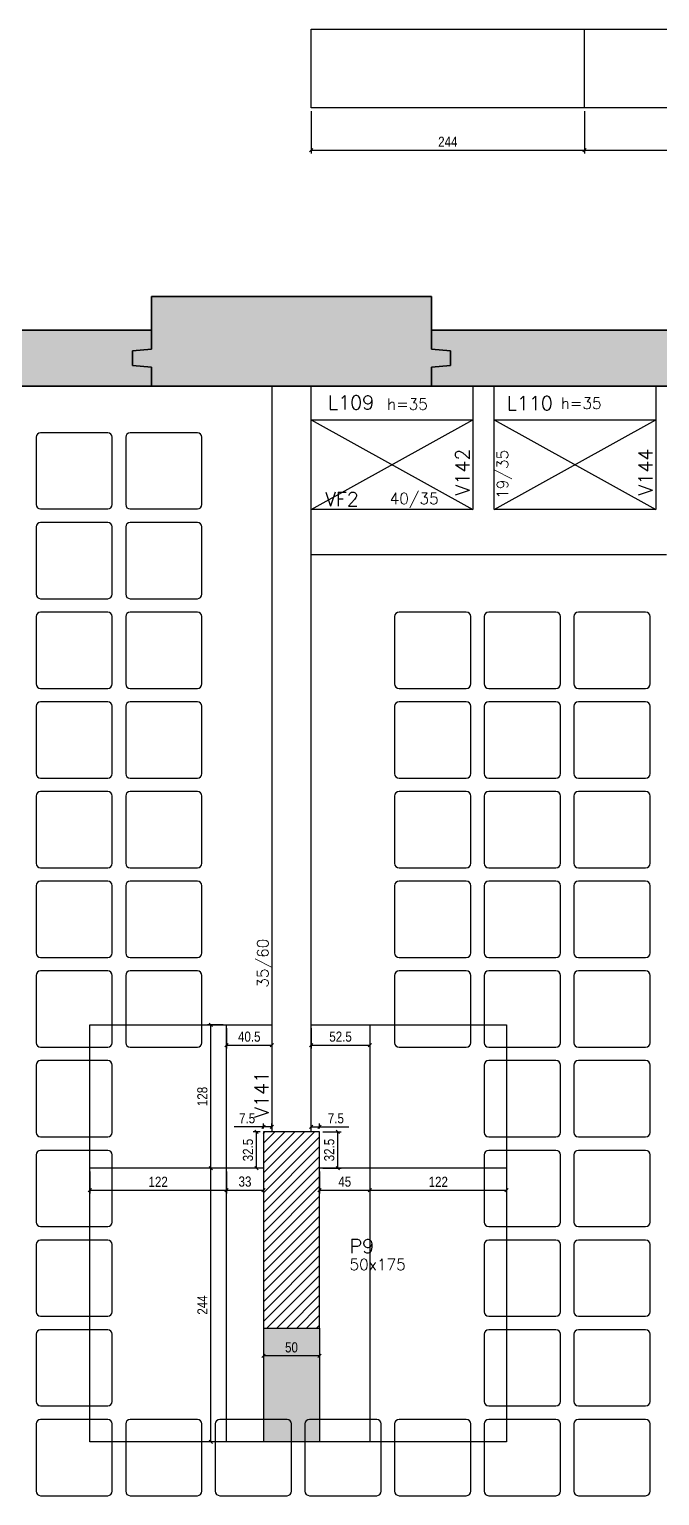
# Model space of a CAD drawing. Header units: millimetres. Extents: x -9777 to 15193, y 190 to 5169.
# Drawn here: x 5212 to 5774, y 1984 to 3292 of the extents above; entities that cross this region are included whole.
import ezdxf

# ---------------------------------------------------------------- set-up
doc = ezdxf.new("R2010")
doc.units = ezdxf.units.MM
for name, color, linetype in [('251', 5, 'Continuous'), ('COTA', 241, 'Continuous'), ('F-CUBETA', 1, 'Continuous'), ('F-LAJES', 3, 'Continuous'), ('F-LAJES-DIM', 2, 'Continuous'), ('F-LAJES-NOME', 4, 'Continuous'), ('F-PILARES-DIM', 172, 'Continuous'), ('F-PILARES-HACH', 174, 'Continuous'), ('F-PILARES-NOME', 170, 'Continuous'), ('F-PILARES-S', 170, 'Continuous'), ('F-SOLIDO-EST', 252, 'Continuous'), ('F-VIGAS', 3, 'Continuous'), ('F-VIGAS-DIM', 2, 'Continuous'), ('F-VIGAS-NOME', 4, 'Continuous'), ('F-VÃO', 1, 'Continuous'), ('Painéis', 200, 'Continuous')]:
    doc.layers.add(name, color=color, linetype=linetype)
doc.layers.add('Hachura', color=251, linetype='Continuous', lineweight=9)
doc.styles.add('COTA TECNICA-50', font='techl___.ttf', dxfattribs={"height": 9})
doc.styles.add('MCP', font='romans.shx')
doc.dimstyles.new('COTA PAINEL-50', dxfattribs={"dimtxt": 9, "dimasz": 3, "dimexe": 3, "dimexo": 3, "dimgap": 3, "dimtad": 1, "dimdec": 1, "dimzin": 12, "dimdsep": 46, "dimtxsty": 'COTA TECNICA-50', "dimblk1": 'OBLIQUE', "dimblk2": 'OBLIQUE', "dimsah": 1, "dimcen": 0.9, "dimclrd": 4, "dimclre": 4, "dimclrt": 240, "dimadec": 1, "dimazin": 3, "dimtfac": 1, "dimtdec": 1, "dimtmove": 0, "dimatfit": 3, "dimfxl": 1, "dimtolj": 1, "dimtzin": 12, "dimarcsym": 0})

# ---------------------------------------------------------------- blocks, each defined once
blk = doc.blocks.new('_VAONER063650636500869008690')
at = {"layer": '251', "color": 1}
for p, q in [((-34, 30), (-34, -30)), ((30, 34), (-30, 34)), ((34, -30), (34, 30)), ((-30, -34), (30, -34))]:
    blk.add_line(p, q, dxfattribs=at)
for centre, start, end in [((-30, 30), 90, 180), ((30, 30), 0, 90), ((-30, -30), 180, 270), ((30, -30), 270, 0)]:
    blk.add_arc(centre, 4, start, end, dxfattribs=at)
blk = doc.blocks.new('_Oblique')
at = {"color": 0, "linetype": 'ByBlock', "lineweight": -2}
blk.add_line((-0.5, -0.5), (0.5, 0.5), dxfattribs=at)
blk = doc.blocks.new('*D1237')
at = {"layer": 'COTA', "color": 4, "lineweight": -2, "transparency": 16777216}
for p, q in [((5265.6, 2273), (5265.6, 2253.4)), ((5387.6, 2273), (5387.6, 2253.4)), ((5265.6, 2256.4), (5387.6, 2256.4))]:
    blk.add_line(p, q, dxfattribs=at)
at = {"layer": 'Defpoints', "color": 0, "transparency": 16777216}
for p in [(5265.6, 2276), (5387.6, 2276), (5387.6, 2256.4)]:
    blk.add_point(p, dxfattribs=at)
at = {"layer": 'COTA', "color": 4, "lineweight": -2, "transparency": 16777216, "xscale": 3, "yscale": 3, "zscale": 3, "rotation": 180}
blk.add_blockref('_Oblique', (5265.6, 2256.4), dxfattribs=at)
at = {"layer": 'COTA', "color": 4, "lineweight": -2, "transparency": 16777216, "xscale": 3, "yscale": 3, "zscale": 3}
blk.add_blockref('_Oblique', (5387.6, 2256.4), dxfattribs=at)
at = {"layer": 'COTA', "color": 240, "transparency": 16777216, "insert": (5326.6, 2263.9), "char_height": 9, "attachment_point": 5, "style": 'COTA TECNICA-50'}
blk.add_mtext('\\A1;122', dxfattribs=at)
blk = doc.blocks.new('*D1238')
at = {"layer": 'COTA', "color": 4, "lineweight": -2, "transparency": 16777216}
for p, q in [((5387.6, 2273), (5387.6, 2253.4)), ((5420.6, 2273), (5420.6, 2253.4)), ((5387.6, 2256.4), (5420.6, 2256.4))]:
    blk.add_line(p, q, dxfattribs=at)
at = {"layer": 'Defpoints', "color": 0, "transparency": 16777216}
for p in [(5387.6, 2276), (5420.6, 2276), (5420.6, 2256.4)]:
    blk.add_point(p, dxfattribs=at)
at = {"layer": 'COTA', "color": 4, "lineweight": -2, "transparency": 16777216, "xscale": 3, "yscale": 3, "zscale": 3, "rotation": 180}
blk.add_blockref('_Oblique', (5387.6, 2256.4), dxfattribs=at)
at = {"layer": 'COTA', "color": 4, "lineweight": -2, "transparency": 16777216, "xscale": 3, "yscale": 3, "zscale": 3}
blk.add_blockref('_Oblique', (5420.6, 2256.4), dxfattribs=at)
at = {"layer": 'COTA', "color": 240, "transparency": 16777216, "insert": (5404.1, 2264.1), "char_height": 9, "attachment_point": 5, "style": 'COTA TECNICA-50'}
blk.add_mtext('\\A1;33', dxfattribs=at)
blk = doc.blocks.new('*D1239')
at = {"layer": 'COTA', "color": 4, "lineweight": -2, "transparency": 16777216}
for p, q in [((5387.6, 2401), (5387.6, 2382.7)), ((5428.1, 2401), (5428.1, 2382.7)), ((5387.6, 2385.7), (5428.1, 2385.7))]:
    blk.add_line(p, q, dxfattribs=at)
at = {"layer": 'Defpoints', "color": 0, "transparency": 16777216}
for p in [(5387.6, 2404), (5428.1, 2404), (5428.1, 2385.7)]:
    blk.add_point(p, dxfattribs=at)
at = {"layer": 'COTA', "color": 4, "lineweight": -2, "transparency": 16777216, "xscale": 3, "yscale": 3, "zscale": 3, "rotation": 180}
blk.add_blockref('_Oblique', (5387.6, 2385.7), dxfattribs=at)
at = {"layer": 'COTA', "color": 4, "lineweight": -2, "transparency": 16777216, "xscale": 3, "yscale": 3, "zscale": 3}
blk.add_blockref('_Oblique', (5428.1, 2385.7), dxfattribs=at)
at = {"layer": 'COTA', "color": 240, "transparency": 16777216, "insert": (5407.9, 2393.3), "char_height": 9, "attachment_point": 5, "style": 'COTA TECNICA-50'}
blk.add_mtext('\\A1;40.5', dxfattribs=at)
blk = doc.blocks.new('*D1240')
at = {"layer": 'COTA', "color": 4, "lineweight": -2, "transparency": 16777216}
for p, q in [((5463.1, 2401), (5463.1, 2382.7)), ((5515.6, 2401), (5515.6, 2382.7)), ((5463.1, 2385.7), (5515.6, 2385.7))]:
    blk.add_line(p, q, dxfattribs=at)
at = {"layer": 'Defpoints', "color": 0, "transparency": 16777216}
for p in [(5463.1, 2404), (5515.6, 2404), (5515.6, 2385.7)]:
    blk.add_point(p, dxfattribs=at)
at = {"layer": 'COTA', "color": 4, "lineweight": -2, "transparency": 16777216, "xscale": 3, "yscale": 3, "zscale": 3, "rotation": 180}
blk.add_blockref('_Oblique', (5463.1, 2385.7), dxfattribs=at)
at = {"layer": 'COTA', "color": 4, "lineweight": -2, "transparency": 16777216, "xscale": 3, "yscale": 3, "zscale": 3}
blk.add_blockref('_Oblique', (5515.6, 2385.7), dxfattribs=at)
at = {"layer": 'COTA', "color": 240, "transparency": 16777216, "insert": (5489.4, 2393.3), "char_height": 9, "attachment_point": 5, "style": 'COTA TECNICA-50'}
blk.add_mtext('\\A1;52.5', dxfattribs=at)
blk = doc.blocks.new('*D1241')
at = {"layer": 'COTA', "color": 4, "lineweight": -2, "transparency": 16777216}
for p, q in [((5470.6, 2273), (5470.6, 2253.4)), ((5515.6, 2273), (5515.6, 2253.4)), ((5470.6, 2256.4), (5515.6, 2256.4))]:
    blk.add_line(p, q, dxfattribs=at)
at = {"layer": 'Defpoints', "color": 0, "transparency": 16777216}
for p in [(5470.6, 2276), (5515.6, 2276), (5515.6, 2256.4)]:
    blk.add_point(p, dxfattribs=at)
at = {"layer": 'COTA', "color": 4, "lineweight": -2, "transparency": 16777216, "xscale": 3, "yscale": 3, "zscale": 3, "rotation": 180}
blk.add_blockref('_Oblique', (5470.6, 2256.4), dxfattribs=at)
at = {"layer": 'COTA', "color": 4, "lineweight": -2, "transparency": 16777216, "xscale": 3, "yscale": 3, "zscale": 3}
blk.add_blockref('_Oblique', (5515.6, 2256.4), dxfattribs=at)
at = {"layer": 'COTA', "color": 240, "transparency": 16777216, "insert": (5493.1, 2264), "char_height": 9, "attachment_point": 5, "style": 'COTA TECNICA-50'}
blk.add_mtext('\\A1;45', dxfattribs=at)
blk = doc.blocks.new('*D1242')
at = {"layer": 'COTA', "color": 4, "lineweight": -2, "transparency": 16777216}
for p, q in [((5515.6, 2273), (5515.6, 2253.4)), ((5637.6, 2273), (5637.6, 2253.4)), ((5515.6, 2256.4), (5637.6, 2256.4))]:
    blk.add_line(p, q, dxfattribs=at)
at = {"layer": 'Defpoints', "color": 0, "transparency": 16777216}
for p in [(5515.6, 2276), (5637.6, 2276), (5637.6, 2256.4)]:
    blk.add_point(p, dxfattribs=at)
at = {"layer": 'COTA', "color": 4, "lineweight": -2, "transparency": 16777216, "xscale": 3, "yscale": 3, "zscale": 3, "rotation": 180}
blk.add_blockref('_Oblique', (5515.6, 2256.4), dxfattribs=at)
at = {"layer": 'COTA', "color": 4, "lineweight": -2, "transparency": 16777216, "xscale": 3, "yscale": 3, "zscale": 3}
blk.add_blockref('_Oblique', (5637.6, 2256.4), dxfattribs=at)
at = {"layer": 'COTA', "color": 240, "transparency": 16777216, "insert": (5576.6, 2263.9), "char_height": 9, "attachment_point": 5, "style": 'COTA TECNICA-50'}
blk.add_mtext('\\A1;122', dxfattribs=at)
blk = doc.blocks.new('*D1243')
at = {"layer": 'COTA', "color": 4, "lineweight": -2, "transparency": 16777216}
for p, q in [((5384.6, 2276), (5370.7, 2276)), ((5373.7, 2032), (5373.7, 2276)), ((5384.6, 2032), (5370.7, 2032))]:
    blk.add_line(p, q, dxfattribs=at)
at = {"layer": 'Defpoints', "color": 0, "transparency": 16777216}
for p in [(5373.7, 2276), (5387.6, 2276), (5387.6, 2032)]:
    blk.add_point(p, dxfattribs=at)
at = {"layer": 'COTA', "color": 4, "lineweight": -2, "transparency": 16777216, "xscale": 3, "yscale": 3, "zscale": 3}
for p, rotation in [((5373.7, 2276), 90), ((5373.7, 2032), 270)]:
    blk.add_blockref('_Oblique', p, dxfattribs=dict(at, rotation=rotation))
at = {"layer": 'COTA', "color": 240, "transparency": 16777216, "insert": (5366.1, 2154), "char_height": 9, "attachment_point": 5, "rotation": 90, "style": 'COTA TECNICA-50'}
blk.add_mtext('\\A1;244', dxfattribs=at)
blk = doc.blocks.new('*D1244')
at = {"layer": 'COTA', "color": 4, "lineweight": -2, "transparency": 16777216}
for p, q in [((5384.6, 2404), (5370.7, 2404)), ((5373.7, 2276), (5373.7, 2404)), ((5384.6, 2276), (5370.7, 2276))]:
    blk.add_line(p, q, dxfattribs=at)
at = {"layer": 'Defpoints', "color": 0, "transparency": 16777216}
for p in [(5373.7, 2404), (5387.6, 2404), (5387.6, 2276)]:
    blk.add_point(p, dxfattribs=at)
at = {"layer": 'COTA', "color": 4, "lineweight": -2, "transparency": 16777216, "xscale": 3, "yscale": 3, "zscale": 3}
for p, rotation in [((5373.7, 2404), 90), ((5373.7, 2276), 270)]:
    blk.add_blockref('_Oblique', p, dxfattribs=dict(at, rotation=rotation))
at = {"layer": 'COTA', "color": 240, "transparency": 16777216, "insert": (5366.1, 2340), "char_height": 9, "attachment_point": 5, "rotation": 90, "style": 'COTA TECNICA-50'}
blk.add_mtext('\\A1;128', dxfattribs=at)
blk = doc.blocks.new('*D1245')
at = {"layer": 'COTA', "color": 4, "lineweight": -2, "transparency": 16777216}
for p, q in [((5420.6, 2130.5), (5420.6, 2105.6)), ((5470.6, 2130.5), (5470.6, 2105.6)), ((5470.6, 2108.6), (5420.6, 2108.6))]:
    blk.add_line(p, q, dxfattribs=at)
at = {"layer": 'Defpoints', "color": 0, "transparency": 16777216}
for p in [(5420.6, 2133.5), (5470.6, 2133.5), (5420.6, 2108.6)]:
    blk.add_point(p, dxfattribs=at)
at = {"layer": 'COTA', "color": 4, "lineweight": -2, "transparency": 16777216, "xscale": 3, "yscale": 3, "zscale": 3, "rotation": 180}
blk.add_blockref('_Oblique', (5420.6, 2108.6), dxfattribs=at)
at = {"layer": 'COTA', "color": 4, "lineweight": -2, "transparency": 16777216, "xscale": 3, "yscale": 3, "zscale": 3}
blk.add_blockref('_Oblique', (5470.6, 2108.6), dxfattribs=at)
at = {"layer": 'COTA', "color": 240, "transparency": 16777216, "insert": (5445.6, 2116.2), "char_height": 9, "attachment_point": 5, "style": 'COTA TECNICA-50'}
blk.add_mtext('\\A1;50', dxfattribs=at)
blk = doc.blocks.new('*D1246')
at = {"layer": 'COTA', "color": 4, "lineweight": -2, "transparency": 16777216}
for p, q in [((5420.6, 2311.5), (5420.6, 2315.9)), ((5428.1, 2311.5), (5428.1, 2315.9)), ((5420.6, 2312.9), (5394.4, 2312.9)), ((5428.1, 2312.9), (5420.6, 2312.9))]:
    blk.add_line(p, q, dxfattribs=at)
at = {"layer": 'Defpoints', "color": 0, "transparency": 16777216}
for p in [(5420.6, 2312.9), (5420.6, 2308.5), (5428.1, 2308.5)]:
    blk.add_point(p, dxfattribs=at)
at = {"layer": 'COTA', "color": 4, "lineweight": -2, "transparency": 16777216, "xscale": 3, "yscale": 3, "zscale": 3, "rotation": 180}
blk.add_blockref('_Oblique', (5420.6, 2312.9), dxfattribs=at)
at = {"layer": 'COTA', "color": 4, "lineweight": -2, "transparency": 16777216, "xscale": 3, "yscale": 3, "zscale": 3}
blk.add_blockref('_Oblique', (5428.1, 2312.9), dxfattribs=at)
at = {"layer": 'COTA', "color": 240, "transparency": 16777216, "insert": (5406, 2320.5), "char_height": 9, "attachment_point": 5, "style": 'COTA TECNICA-50'}
blk.add_mtext('\\A1;7.5', dxfattribs=at)
blk = doc.blocks.new('*D1247')
at = {"layer": 'COTA', "color": 4, "lineweight": -2, "transparency": 16777216}
for p, q in [((5463.1, 2311.5), (5463.1, 2315.9)), ((5470.6, 2311.5), (5470.6, 2315.9)), ((5463.1, 2312.9), (5470.6, 2312.9)), ((5470.6, 2312.9), (5496.9, 2312.9))]:
    blk.add_line(p, q, dxfattribs=at)
at = {"layer": 'Defpoints', "color": 0, "transparency": 16777216}
for p in [(5463.1, 2308.5), (5470.6, 2312.9), (5470.6, 2308.5)]:
    blk.add_point(p, dxfattribs=at)
at = {"layer": 'COTA', "color": 4, "lineweight": -2, "transparency": 16777216, "xscale": 3, "yscale": 3, "zscale": 3, "rotation": 180}
blk.add_blockref('_Oblique', (5463.1, 2312.9), dxfattribs=at)
at = {"layer": 'COTA', "color": 4, "lineweight": -2, "transparency": 16777216, "xscale": 3, "yscale": 3, "zscale": 3}
blk.add_blockref('_Oblique', (5470.6, 2312.9), dxfattribs=at)
at = {"layer": 'COTA', "color": 240, "transparency": 16777216, "insert": (5485.2, 2320.5), "char_height": 9, "attachment_point": 5, "style": 'COTA TECNICA-50'}
blk.add_mtext('\\A1;7.5', dxfattribs=at)
blk = doc.blocks.new('*D1248')
at = {"layer": 'COTA', "color": 4, "lineweight": -2, "transparency": 16777216}
for p, q in [((5417.6, 2308.5), (5411.5, 2308.5)), ((5414.5, 2276), (5414.5, 2308.5)), ((5417.6, 2276), (5411.5, 2276))]:
    blk.add_line(p, q, dxfattribs=at)
at = {"layer": 'Defpoints', "color": 0, "transparency": 16777216}
for p in [(5414.5, 2308.5), (5420.6, 2308.5), (5420.6, 2276)]:
    blk.add_point(p, dxfattribs=at)
at = {"layer": 'COTA', "color": 4, "lineweight": -2, "transparency": 16777216, "xscale": 3, "yscale": 3, "zscale": 3}
for p, rotation in [((5414.5, 2308.5), 90), ((5414.5, 2276), 270)]:
    blk.add_blockref('_Oblique', p, dxfattribs=dict(at, rotation=rotation))
at = {"layer": 'COTA', "color": 240, "transparency": 16777216, "insert": (5406.8, 2292.2), "char_height": 9, "attachment_point": 5, "rotation": 90, "style": 'COTA TECNICA-50'}
blk.add_mtext('\\A1;32.5', dxfattribs=at)
blk = doc.blocks.new('*D1249')
at = {"layer": 'COTA', "color": 4, "lineweight": -2, "transparency": 16777216}
for p, q in [((5473.6, 2308.5), (5490, 2308.5)), ((5487, 2276), (5487, 2308.5)), ((5473.6, 2276), (5490, 2276))]:
    blk.add_line(p, q, dxfattribs=at)
at = {"layer": 'Defpoints', "color": 0, "transparency": 16777216}
for p in [(5470.6, 2308.5), (5487, 2308.5), (5470.6, 2276)]:
    blk.add_point(p, dxfattribs=at)
at = {"layer": 'COTA', "color": 4, "lineweight": -2, "transparency": 16777216, "xscale": 3, "yscale": 3, "zscale": 3}
for p, rotation in [((5487, 2308.5), 90), ((5487, 2276), 270)]:
    blk.add_blockref('_Oblique', p, dxfattribs=dict(at, rotation=rotation))
at = {"layer": 'COTA', "color": 240, "transparency": 16777216, "insert": (5479.3, 2292.2), "char_height": 9, "attachment_point": 5, "rotation": 90, "style": 'COTA TECNICA-50'}
blk.add_mtext('\\A1;32.5', dxfattribs=at)
blk = doc.blocks.new('*D1323')
at = {"layer": 'COTA', "color": 4, "lineweight": -2, "transparency": 16777216}
for p, q in [((5463.1, 3218.8), (5463.1, 3181)), ((5707.1, 3218.8), (5707.1, 3181)), ((5463.1, 3184), (5707.1, 3184))]:
    blk.add_line(p, q, dxfattribs=at)
at = {"layer": 'Defpoints', "color": 0, "transparency": 16777216}
for p in [(5463.1, 3221.8), (5707.1, 3221.8), (5707.1, 3184)]:
    blk.add_point(p, dxfattribs=at)
at = {"layer": 'COTA', "color": 4, "lineweight": -2, "transparency": 16777216, "xscale": 3, "yscale": 3, "zscale": 3, "rotation": 180}
blk.add_blockref('_Oblique', (5463.1, 3184), dxfattribs=at)
at = {"layer": 'COTA', "color": 4, "lineweight": -2, "transparency": 16777216, "xscale": 3, "yscale": 3, "zscale": 3}
blk.add_blockref('_Oblique', (5707.1, 3184), dxfattribs=at)
at = {"layer": 'COTA', "color": 240, "transparency": 16777216, "insert": (5585.1, 3191.5), "char_height": 9, "attachment_point": 5, "style": 'COTA TECNICA-50'}
blk.add_mtext('\\A1;244', dxfattribs=at)
blk = doc.blocks.new('*D1324')
at = {"layer": 'COTA', "color": 4, "lineweight": -2, "transparency": 16777216}
for p, q in [((5707.1, 3218.8), (5707.1, 3181)), ((5951.1, 3218.8), (5951.1, 3181)), ((5707.1, 3184), (5951.1, 3184))]:
    blk.add_line(p, q, dxfattribs=at)
at = {"layer": 'Defpoints', "color": 0, "transparency": 16777216}
for p in [(5707.1, 3221.8), (5951.1, 3221.8), (5951.1, 3184)]:
    blk.add_point(p, dxfattribs=at)
at = {"layer": 'COTA', "color": 4, "lineweight": -2, "transparency": 16777216, "xscale": 3, "yscale": 3, "zscale": 3, "rotation": 180}
blk.add_blockref('_Oblique', (5707.1, 3184), dxfattribs=at)
at = {"layer": 'COTA', "color": 4, "lineweight": -2, "transparency": 16777216, "xscale": 3, "yscale": 3, "zscale": 3}
blk.add_blockref('_Oblique', (5951.1, 3184), dxfattribs=at)
at = {"layer": 'COTA', "color": 240, "transparency": 16777216, "insert": (5829.1, 3191.5), "char_height": 9, "attachment_point": 5, "style": 'COTA TECNICA-50'}
blk.add_mtext('\\A1;244', dxfattribs=at)

msp = doc.modelspace()

# ---------------------------------------------------------------- hatches: boundary and pattern name
at = {"layer": 'F-PILARES-HACH', "linetype": 'Continuous'}
h = msp.add_hatch(dxfattribs=at)
h.set_pattern_fill('ANSI31', color=256, scale=50, style=0)
h.set_pattern_definition([(45, (4154.6213, 1323.973), (-4.419417, 4.419417), [])])
h.paths.add_polyline_path([(5420.62, 2133.47), (5470.62, 2133.47), (5470.62, 2308.47), (5420.62, 2308.47)], flags=16)
at = {"layer": 'F-SOLIDO-EST'}
h = msp.add_hatch(color=256, dxfattribs=at)
h.dxf.hatch_style = 1
h.paths.add_polyline_path([(5570.62, 2990.47), (5587.62, 2991.97), (5587.62, 3004.97), (5570.62, 3006.47), (5570.62, 3023.47), (5570.62, 3053.47), (5320.62, 3053.47), (5320.62, 3006.47), (5303.62, 3004.97), (5303.62, 2991.97), (5320.62, 2990.47), (5320.62, 2973.47), (5570.62, 2973.47)])
h = msp.add_hatch(color=256, dxfattribs=at)
h.dxf.hatch_style = 1
h.paths.add_polyline_path([(5303.62, 3004.97), (5320.62, 3006.47), (5320.62, 3023.47), (4839.62, 3023.47), (4839.62, 3006.47), (4822.62, 3004.97), (4822.62, 2991.97), (4839.62, 2990.47), (4839.62, 2973.47), (5320.62, 2973.47), (5320.62, 2990.47), (5303.62, 2991.97)])
h = msp.add_hatch(color=256, dxfattribs=at)
h.dxf.hatch_style = 1
h.paths.add_polyline_path([(5820.62, 2990.47), (5837.62, 2991.97), (5837.62, 3004.97), (5820.62, 3006.47), (5820.62, 3023.47), (5570.62, 3023.47), (5570.62, 3006.47), (5587.62, 3004.97), (5587.62, 2991.97), (5570.62, 2990.47), (5570.62, 2973.47), (5820.62, 2973.47)])
at = {"layer": 'Hachura', "linetype": 'ByBlock'}
h = msp.add_hatch(color=256, dxfattribs=at)
h.dxf.hatch_style = 1
h.paths.add_polyline_path([(5420.62, 2051.97), (5441.62, 2051.97, -0.4142136), (5445.62, 2047.97), (5445.62, 2031.97), (5457.62, 2031.97), (5457.62, 2047.97, -0.4142136), (5461.62, 2051.97), (5470.62, 2051.97), (5470.62, 2133.47), (5420.62, 2133.47)])
h.paths.add_polyline_path([(5445.62, 2031.97), (5445.62, 2047.97, 0.4142136), (5441.62, 2051.97), (5420.62, 2051.97), (5420.62, 2031.97)], flags=17)
h.paths.add_polyline_path([(5470.62, 2051.97), (5461.62, 2051.97, 0.4142136), (5457.62, 2047.97), (5457.62, 2031.97), (5470.62, 2031.97)], flags=17)

# ---------------------------------------------------------------- linework, layer by layer
at = {"layer": 'F-LAJES'}
for p, q in [((5463.12, 2943.47), (5607.45, 2943.47)), ((5626.45, 2943.47), (5770.78, 2943.47))]:
    msp.add_line(p, q, dxfattribs=at)
at = {"layer": 'F-PILARES-S', "linetype": 'Continuous'}
msp.add_lwpolyline([(5420.62, 2133.47), (5470.62, 2133.47), (5470.62, 2308.47), (5420.62, 2308.47), (5420.62, 2133.47)], dxfattribs=at)
at = {"layer": 'F-VIGAS'}
for p, q in [((5570.62, 3053.47), (5320.62, 3053.47)), ((5320.62, 3053.47), (5320.62, 3006.47)), ((5320.62, 3006.47), (5320.62, 3053.47)), ((5320.62, 3053.47), (5570.62, 3053.47)), ((5570.62, 3006.47), (5570.62, 3053.47)), ((5570.62, 3053.47), (5570.62, 3006.47)), ((5320.62, 3023.47), (4839.62, 3023.47)), ((4839.62, 3023.47), (5320.62, 3023.47)), ((5320.62, 3006.47), (5320.62, 3023.47)), ((5320.62, 3023.47), (5320.62, 3006.47)), ((5820.62, 3023.47), (5570.62, 3023.47)), ((5570.62, 3023.47), (5570.62, 3006.47)), ((5570.62, 3006.47), (5570.62, 3023.47)), ((5570.62, 3023.47), (5820.62, 3023.47)), ((5320.62, 3006.47), (5303.62, 3004.97)), ((5303.62, 3004.97), (5320.62, 3006.47)), ((5303.62, 3004.97), (5320.62, 3006.47)), ((5320.62, 3006.47), (5303.62, 3004.97)), ((5303.62, 3004.97), (5303.62, 2991.97)), ((5303.62, 2991.97), (5303.62, 3004.97)), ((5303.62, 2991.97), (5303.62, 3004.97)), ((5303.62, 3004.97), (5303.62, 2991.97)), ((5587.62, 3004.97), (5570.62, 3006.47)), ((5570.62, 3006.47), (5587.62, 3004.97)), ((5570.62, 3006.47), (5587.62, 3004.97)), ((5587.62, 3004.97), (5570.62, 3006.47)), ((5587.62, 2991.97), (5587.62, 3004.97)), ((5587.62, 3004.97), (5587.62, 2991.97)), ((5587.62, 3004.97), (5587.62, 2991.97)), ((5587.62, 2991.97), (5587.62, 3004.97)), ((5303.62, 2991.97), (5320.62, 2990.47)), ((5320.62, 2990.47), (5303.62, 2991.97)), ((5320.62, 2990.47), (5303.62, 2991.97)), ((5303.62, 2991.97), (5320.62, 2990.47)), ((5320.62, 2990.47), (5320.62, 2973.47)), ((5320.62, 2973.47), (5320.62, 2990.47)), ((5320.62, 2973.47), (5320.62, 2990.47)), ((5320.62, 2990.47), (5320.62, 2973.47)), ((5570.62, 2990.47), (5587.62, 2991.97)), ((5587.62, 2991.97), (5570.62, 2990.47)), ((5587.62, 2991.97), (5570.62, 2990.47)), ((5570.62, 2990.47), (5587.62, 2991.97)), ((5570.62, 2973.47), (5570.62, 2990.47)), ((5570.62, 2990.47), (5570.62, 2973.47)), ((5570.62, 2990.47), (5570.62, 2973.47)), ((5570.62, 2973.47), (5570.62, 2990.47)), ((4839.62, 2973.47), (5320.62, 2973.47)), ((5320.62, 2973.47), (4839.62, 2973.47)), ((5320.62, 2973.47), (5570.62, 2973.47)), ((5570.62, 2973.47), (5320.62, 2973.47)), ((5570.62, 2973.47), (5820.62, 2973.47)), ((5820.62, 2973.47), (5570.62, 2973.47))]:
    msp.add_line(p, q, dxfattribs=at)
for points in [[(5428.12, 2973.47), (5428.12, 2843.47)], [(5463.12, 2863.47), (5463.12, 2973.47)], [(5607.45, 2973.47), (5607.45, 2863.47)], [(5626.45, 2863.47), (5626.45, 2973.47)], [(5770.78, 2973.47), (5770.78, 2863.47)], [(5607.45, 2863.47), (5463.12, 2863.47)], [(5463.12, 2823.47), (5463.12, 2863.47)], [(5770.78, 2863.47), (5626.45, 2863.47)], [(5428.12, 2843.47), (5428.12, 2308.47)], [(5463.12, 2823.47), (5616.95, 2823.47)], [(5463.12, 2308.47), (5463.12, 2823.47)], [(5616.95, 2823.47), (5780.28, 2823.47)]]:
    msp.add_lwpolyline(points, dxfattribs=at)
at = {"layer": 'F-VÃO'}
for p, q in [((5463.12, 2863.47), (5607.45, 2943.47)), ((5463.12, 2943.47), (5607.45, 2863.47)), ((5626.45, 2863.47), (5770.78, 2943.47)), ((5626.45, 2943.47), (5770.78, 2863.47))]:
    msp.add_line(p, q, dxfattribs=at)
at = {"layer": 'Painéis'}
for p, q in [((5463.12, 3291.76), (7409.12, 3291.76)), ((5463.12, 3221.76), (5463.12, 3291.76)), ((5707.12, 3221.76), (5707.12, 3291.76)), ((7409.12, 3221.76), (5463.12, 3221.76)), ((5265.62, 2031.97), (5265.62, 2403.97)), ((5265.62, 2403.97), (5428.12, 2403.97)), ((5387.62, 2031.97), (5387.62, 2403.97)), ((5463.12, 2403.97), (5637.62, 2403.97)), ((5515.62, 2403.97), (5515.62, 2031.97)), ((5637.62, 2403.97), (5637.62, 2031.97)), ((5420.62, 2275.97), (5265.62, 2275.97)), ((5637.62, 2275.97), (5470.62, 2275.97)), ((5420.62, 2133.47), (5420.62, 2031.97)), ((5470.62, 2133.47), (5470.62, 2031.97)), ((5637.62, 2031.97), (5265.62, 2031.97))]:
    msp.add_line(p, q, dxfattribs=at)

# ---------------------------------------------------------------- block references
at = {"layer": 'F-CUBETA'}
for p in [(5251.62, 2897.97), (5331.62, 2897.97), (5251.62, 2817.97), (5331.62, 2817.97), (5251.62, 2737.97), (5331.62, 2737.97), (5571.62, 2737.97), (5651.62, 2737.97), (5731.62, 2737.97), (5251.62, 2657.97), (5331.62, 2657.97), (5571.62, 2657.97), (5651.62, 2657.97), (5731.62, 2657.97), (5251.62, 2577.97), (5331.62, 2577.97), (5571.62, 2577.97), (5651.62, 2577.97), (5731.62, 2577.97), (5251.62, 2497.97), (5331.62, 2497.97), (5571.62, 2497.97), (5651.62, 2497.97), (5731.62, 2497.97), (5251.62, 2417.97), (5331.62, 2417.97), (5571.62, 2417.97), (5651.62, 2417.97), (5731.62, 2417.97), (5251.62, 2337.97), (5651.62, 2337.97), (5731.62, 2337.97), (5251.62, 2257.97), (5651.62, 2257.97), (5731.62, 2257.97), (5251.62, 2177.97), (5651.62, 2177.97), (5731.62, 2177.97), (5251.62, 2097.97), (5651.62, 2097.97), (5731.62, 2097.97), (5251.62, 2017.97), (5331.62, 2017.97), (5411.62, 2017.97), (5491.62, 2017.97), (5571.62, 2017.97), (5651.62, 2017.97), (5731.62, 2017.97)]:
    msp.add_blockref('_VAONER063650636500869008690', p, dxfattribs=at)

# ---------------------------------------------------------------- texts
at = {"layer": 'F-LAJES-DIM', "linetype": 'Continuous', "style": 'MCP'}
for p in [(5530.86, 2952.52), (5685.9, 2953.26)]:
    msp.add_text('h=35', height=10, dxfattribs=at).set_placement(p)
at = {"layer": 'F-LAJES-NOME', "linetype": 'Continuous', "style": 'MCP'}
for s, p in [('L109', (5478.12, 2952.58)), ('L110', (5637.62, 2951.96))]:
    msp.add_text(s, height=12.5, dxfattribs=at).set_placement(p)
at = {"layer": 'F-PILARES-DIM', "linetype": 'Continuous', "style": 'MCP'}
msp.add_text('50x175', height=10, dxfattribs=at).set_placement((5497.42, 2185.13))
at = {"layer": 'F-PILARES-NOME', "linetype": 'Continuous', "style": 'MCP'}
msp.add_text('P9', height=12.5, dxfattribs=at).set_placement((5497.42, 2200.13))
at = {"layer": 'F-VIGAS-DIM', "linetype": 'Continuous', "style": 'MCP'}
for s, p in [('19/35', (5638.95, 2873.01)), ('35/60', (5425, 2437.01))]:
    msp.add_text(s, height=10, rotation=90, dxfattribs=at).set_placement(p)
msp.add_text('40/35', height=10, dxfattribs=at).set_placement((5533.26, 2868.25))
at = {"layer": 'F-VIGAS-NOME', "linetype": 'Continuous', "style": 'MCP'}
for s, p in [('V144', (5767.66, 2875.97)), ('V142', (5604.33, 2875.97)), ('V141', (5425, 2320.97))]:
    msp.add_text(s, height=12.5, rotation=90, dxfattribs=at).set_placement(p)
msp.add_text('VF2', height=12.5, dxfattribs=at).set_placement((5475.62, 2866.6))

# ---------------------------------------------------------------- dimensions: what is measured, and where the dimension line sits
at = {"layer": 'COTA'}
for base, p1, p2, picture, middle in [((5707.12, 3183.96), (5463.12, 3221.76), (5707.12, 3221.76), '*D1323', (5585.12, 3191.53)), ((5428.12, 2385.7), (5387.62, 2403.97), (5428.12, 2403.97), '*D1239', (5407.87, 2393.3)), ((5515.62, 2385.7), (5463.12, 2403.97), (5515.62, 2403.97), '*D1240', (5489.37, 2393.3)), ((5420.62, 2312.92), (5428.12, 2308.47), (5420.62, 2308.47), '*D1246', (5406, 2320.52)), ((5470.62, 2312.92), (5463.12, 2308.47), (5470.62, 2308.47), '*D1247', (5485.24, 2320.52)), ((5387.62, 2256.39), (5265.62, 2275.97), (5387.62, 2275.97), '*D1237', (5326.62, 2263.95)), ((5515.62, 2256.39), (5470.62, 2275.97), (5515.62, 2275.97), '*D1241', (5493.12, 2263.99)), ((5420.62, 2108.62), (5470.62, 2133.47), (5420.62, 2133.47), '*D1245', (5445.62, 2116.22))]:
    dim = msp.add_linear_dim(base=base, p1=p1, p2=p2, dimstyle='COTA PAINEL-50', dxfattribs=at)
    dim.commit()
    dim.dimension.update_dxf_attribs({"geometry": picture, "text_midpoint": middle})
for base, p1, p2, picture, middle in [((5951.12, 3183.96), (5707.12, 3221.76), (5951.12, 3221.76), '*D1324', (5829.12, 3191.53)), ((5420.62, 2256.39), (5387.62, 2275.97), (5420.62, 2275.97), '*D1238', (5404.12, 2264.09)), ((5637.62, 2256.39), (5515.62, 2275.97), (5637.62, 2275.97), '*D1242', (5576.62, 2263.95))]:
    dim = msp.add_linear_dim(base=base, p1=p1, p2=p2, dimstyle='COTA PAINEL-50', override={"dimtmove": 1}, dxfattribs=at)
    dim.commit()
    dim.dimension.update_dxf_attribs({"geometry": picture, "text_midpoint": middle})
dim = msp.add_linear_dim(base=(5373.7, 2403.97), p1=(5387.62, 2275.97), p2=(5387.62, 2403.97), angle=90, dimstyle='COTA PAINEL-50', override={"dimtmove": 1}, dxfattribs=at)
dim.commit()
dim.dimension.update_dxf_attribs({"geometry": '*D1244', "text_midpoint": (5366.11, 2339.97)})
for base, p1, p2, picture, middle in [((5414.49, 2308.47), (5420.62, 2275.97), (5420.62, 2308.47), '*D1248', (5406.79, 2292.22)), ((5487.03, 2308.47), (5470.62, 2275.97), (5470.62, 2308.47), '*D1249', (5479.33, 2292.22)), ((5373.7, 2275.97), (5387.62, 2031.97), (5387.62, 2275.97), '*D1243', (5366.13, 2153.97))]:
    dim = msp.add_linear_dim(base=base, p1=p1, p2=p2, angle=90, dimstyle='COTA PAINEL-50', dxfattribs=at)
    dim.commit()
    dim.dimension.update_dxf_attribs({"geometry": picture, "text_midpoint": middle})

doc.saveas('drawing.dxf')
